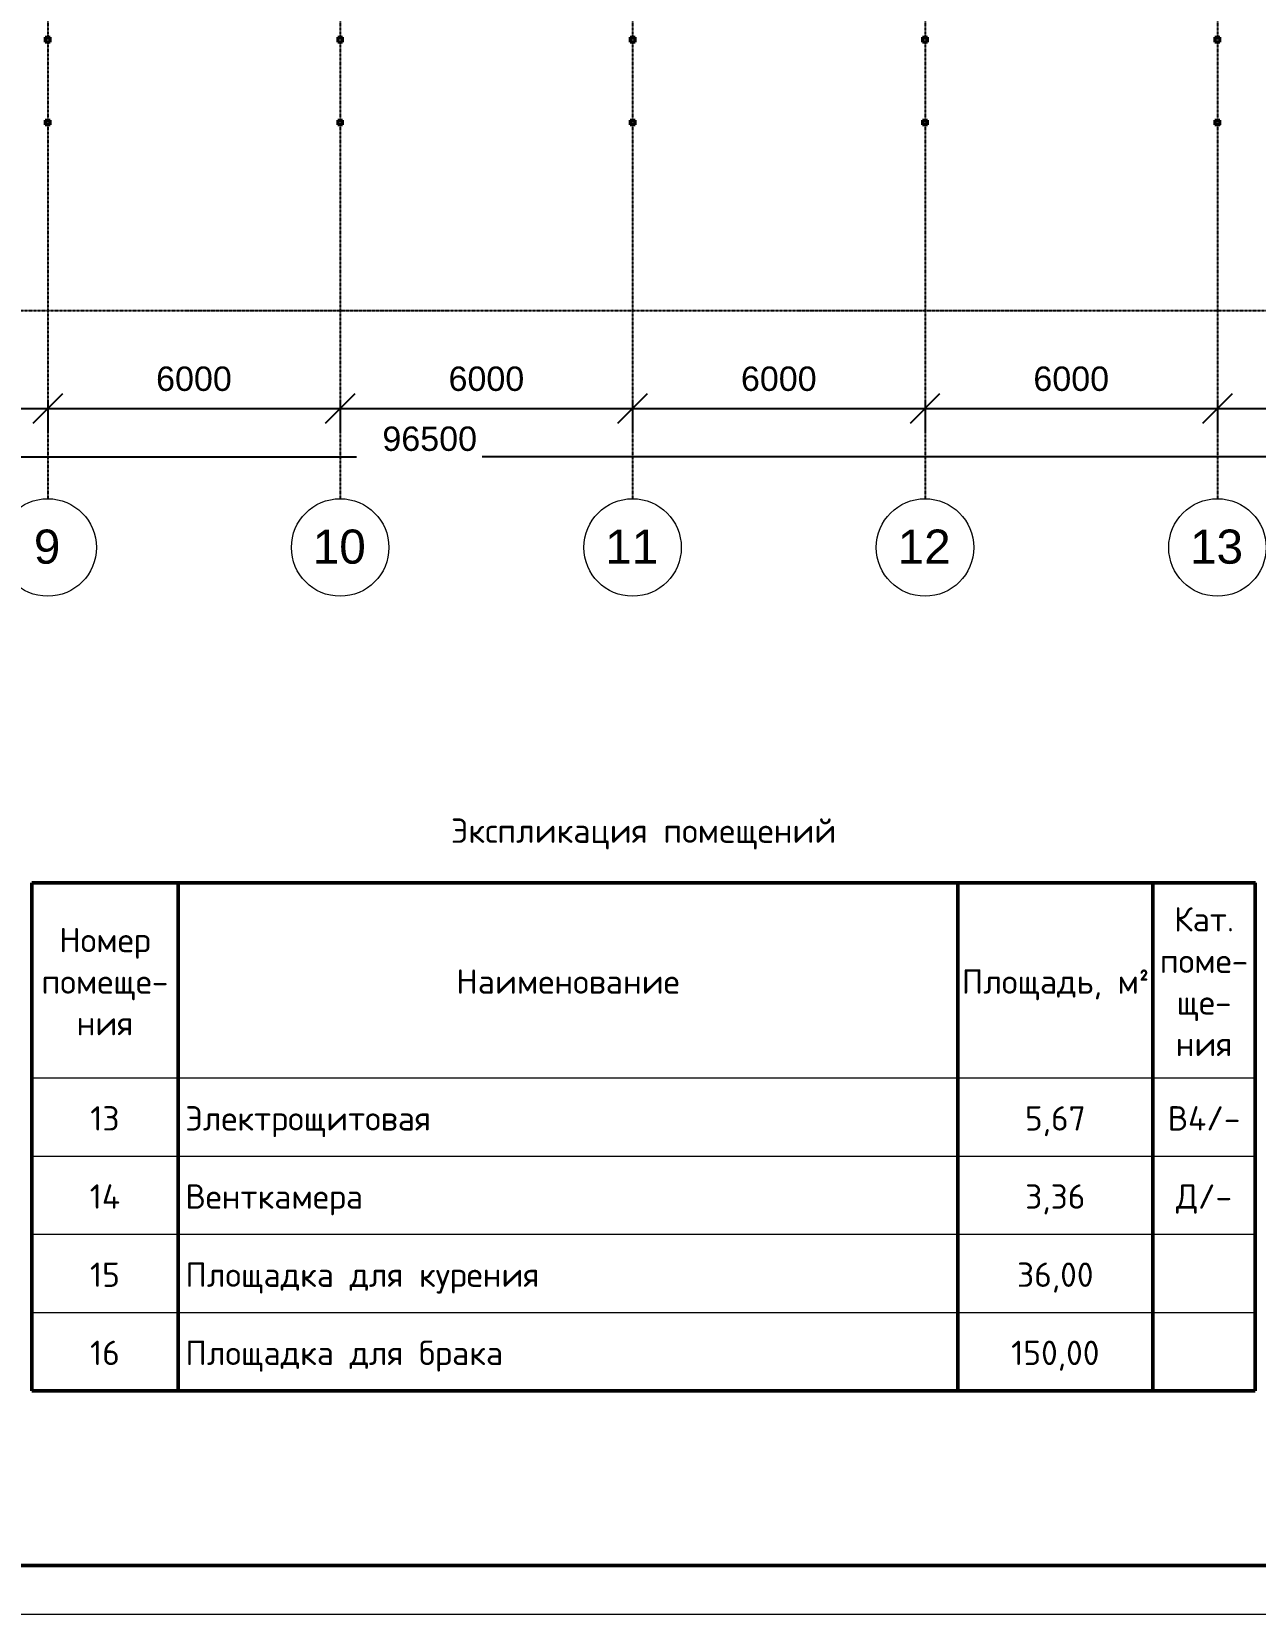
# Model space of a CAD drawing. Header units: millimetres. Extents: x 2140 to 223837, y 2113 to 170313.
# Drawn here: x 57832 to 82940, y 2113 to 34583 of the extents above; entities that cross this region are included whole.
import ezdxf

# ---------------------------------------------------------------- set-up
doc = ezdxf.new("R2010")
doc.units = ezdxf.units.MM
doc.linetypes.add('Линия сетки', pattern=[22.225, 12.7, -3.175, 3.175, -3.175])
for name, color, linetype, lineweight in [('G-ANNO-TTLB', 7, 'Continuous', 30), ('G-ANNO-TTLB-THIN', 7, 'Continuous', 20), ('Q-SPCQ', 7, 'Continuous', 18), ('S-COLS', 7, 'Continuous', 18), ('S-GRID-IDEN', 7, 'Continuous', 20)]:
    doc.layers.add(name, color=color, linetype=linetype, lineweight=lineweight)
doc.layers.add('Стены', color=7, linetype='Continuous')
doc.styles.add('Arial', font='arial.ttf')
doc.styles.add('Arial_1', font='arial.ttf', dxfattribs={"height": 500})
doc.styles.add('ISOCPEUR', font='isocpeur.ttf', dxfattribs={"height": 500})
doc.dimstyles.new('Диагональ_-_2_5_мм_Arial_-_Линия_выноски_-_Текст_сверху', dxfattribs={"dimscale": 304.8, "dimtxt": 510.1297, "dimasz": 1.968504, "dimexe": 1.574803, "dimexo": 0.984252, "dimgap": 1.148294, "dimtad": 1, "dimdec": 3, "dimrnd": 0.001, "dimdsep": 46, "dimtxsty": 'Arial_1', "dimblk1": 'OBLIQUE', "dimblk2": 'OBLIQUE', "dimsah": 1, "dimcen": 0.09, "dimdle": 1.574803, "dimazin": 2, "dimtfac": 1, "dimtdec": 4, "dimtix": 1, "dimtmove": 2, "dimatfit": 3, "dimfxl": 1, "dimtvp": 1, "dimtfill": 1, "dimtolj": 1, "dimtzin": 0, "dimarcsym": 2})
doc.dimstyles.new('Диагональ_-_2_5_мм_Arial_-_Линия_выноски_-_Текст_сверху_2', dxfattribs={"dimscale": 304.8, "dimtxt": 510.1297, "dimasz": 1.968504, "dimexe": 1.574803, "dimexo": 0.984252, "dimgap": 1.148294, "dimtad": 1, "dimdec": 3, "dimrnd": 0.001, "dimdsep": 46, "dimtxsty": 'Arial_1', "dimblk1": 'OBLIQUE', "dimblk2": 'OBLIQUE', "dimsah": 1, "dimcen": 0.09, "dimdle": 1.574803, "dimazin": 2, "dimtfac": 1, "dimtdec": 4, "dimtix": 1, "dimtmove": 0, "dimatfit": 3, "dimfxl": 1, "dimtvp": 1, "dimtfill": 1, "dimtolj": 1, "dimtzin": 0, "dimarcsym": 2})

# ---------------------------------------------------------------- blocks, each defined once
blk = doc.blocks.new('_Лист АР - А1К-736802-План на отм_ 0_000')
at = {"layer": 'G-ANNO-TTLB', "lineweight": 50}
blk.add_line((-766, -143.5), (-197, -143.5), dxfattribs=at)
at = {"layer": 'G-ANNO-TTLB-THIN'}
blk.add_line((-192, -148.5), (-786, -148.5), dxfattribs=at)
blk = doc.blocks.new('Доклевеллер 45 градусов - Доклевеллер 45 градусов-601978-В_АР_ПЭ_01 Этаж')
at = {"layer": 'Q-SPCQ', "lineweight": 9}
for p, q in [((2404, 0), (2475, 0)), ((3995, -1520), (2475, 0)), ((-2475, 0), (2404, 0)), ((-2475, 0), (-35, -2440)), ((-2404, -75), (-2404, -71)), ((-2400, -75), (-2404, -75)), ((2404, 0), (-35, -2440)), ((-35, -2440), (2404, 0)), ((1520, -3995), (3995, -1520)), ((3995, -1520), (1520, -3995)), ((1534, -4009), (4009, -1534)), ((4009, -1534), (1534, -4009)), ((4009, -1534), (3995, -1520)), ((4264, -1789), (4009, -1534)), ((4264, -1789), (1789, -4264)), ((1789, -4264), (4264, -1789)), ((4278, -1803), (1803, -4278)), ((4264, -1789), (4278, -1803)), ((1520, -3995), (-35, -2440)), ((1534, -4009), (1520, -3995)), ((1789, -4264), (1534, -4009)), ((1789, -4264), (1803, -4278))]:
    blk.add_line(p, q, dxfattribs=at)
blk = doc.blocks.new('Гнутый квадратный профиль _ТУ 36-2287-80_-Колонна - гнутый квадрат_ проф_100x4-V158-В_АР_ПЭ_01 Этаж')
at = {"layer": 'S-COLS', "lineweight": 40}
for p, q in [((50, 50), (-50, 50)), ((-50, 50), (-50, -50)), ((-46, -46), (-46, 46)), ((-46, 46), (46, 46)), ((46, 46), (46, -46)), ((50, -50), (50, 50)), ((-50, -50), (50, -50)), ((46, -46), (-46, -46))]:
    blk.add_line(p, q, dxfattribs=at)
blk = doc.blocks.new('Гнутый квадратный профиль _ТУ 36-2287-80_-Колонна - гнутый квадрат_ проф_100x4-V159-В_АР_ПЭ_01 Этаж')
at = {"layer": 'S-COLS', "lineweight": 9}
h = blk.add_hatch(dxfattribs=at)
h.set_pattern_fill('FP_133', color=256, style=0, pattern_type=2)
h.set_pattern_definition([(45, (5748.1, 51912.82), (-212.132, 212.132), [])])
h.paths.add_polyline_path([(50, -50), (50, 50), (-50, 50), (-50, -50)], flags=0)
h.paths.add_polyline_path([(46, -46), (-46, -46), (-46, 46), (46, 46)], flags=0)
at = {"layer": 'S-COLS', "lineweight": 40}
for p, q in [((50, 50), (-50, 50)), ((-50, 50), (-50, -50)), ((-46, -46), (-46, 46)), ((-46, 46), (46, 46)), ((46, 46), (46, -46)), ((50, -50), (50, 50)), ((-50, -50), (50, -50)), ((46, -46), (-46, -46))]:
    blk.add_line(p, q, dxfattribs=at)
blk = doc.blocks.new('Гнутый квадратный профиль _ТУ 36-2287-80_-Колонна - гнутый квадрат_ проф_100x4-V160-В_АР_ПЭ_01 Этаж')
at = {"layer": 'S-COLS', "lineweight": 9}
h = blk.add_hatch(dxfattribs=at)
h.set_pattern_fill('FP_134', color=256, style=0, pattern_type=2)
h.set_pattern_definition([(45, (5748.1, 50212.82), (-212.132, 212.132), [])])
h.paths.add_polyline_path([(-50, -50), (50, -50), (50, 50), (-50, 50)], flags=0)
h.paths.add_polyline_path([(-46, -46), (-46, 46), (46, 46), (46, -46), (39, -46)], flags=0)
at = {"layer": 'S-COLS', "lineweight": 40}
for p, q in [((50, 50), (-50, 50)), ((-50, 50), (-50, -50)), ((-46, -46), (-46, 46)), ((-46, 46), (46, 46)), ((46, 46), (46, -46)), ((50, -50), (50, 50)), ((-50, -50), (50, -50)), ((46, -46), (-46, -46))]:
    blk.add_line(p, q, dxfattribs=at)
blk = doc.blocks.new('Гнутый квадратный профиль _ТУ 36-2287-80_-Колонна - гнутый квадрат_ проф_100x4-V161-В_АР_ПЭ_01 Этаж')
at = {"layer": 'S-COLS', "lineweight": 9}
h = blk.add_hatch(dxfattribs=at)
h.set_pattern_fill('FP_135', color=256, style=0, pattern_type=2)
h.set_pattern_definition([(45, (-251.9, 51912.82), (-212.132, 212.132), [])])
h.paths.add_polyline_path([(50, -50), (50, 50), (-50, 50), (-50, -50)], flags=0)
h.paths.add_polyline_path([(46, -46), (-46, -46), (-46, 46), (46, 46)], flags=0)
at = {"layer": 'S-COLS', "lineweight": 40}
for p, q in [((50, 50), (-50, 50)), ((-50, 50), (-50, -50)), ((-46, -46), (-46, 46)), ((-46, 46), (46, 46)), ((46, 46), (46, -46)), ((50, -50), (50, 50)), ((-50, -50), (50, -50)), ((46, -46), (-46, -46))]:
    blk.add_line(p, q, dxfattribs=at)
blk = doc.blocks.new('Гнутый квадратный профиль _ТУ 36-2287-80_-Колонна - гнутый квадрат_ проф_100x4-V162-В_АР_ПЭ_01 Этаж')
at = {"layer": 'S-COLS', "lineweight": 9}
h = blk.add_hatch(dxfattribs=at)
h.set_pattern_fill('FP_136', color=256, style=0, pattern_type=2)
h.set_pattern_definition([(45, (-251.9, 50212.82), (-212.132, 212.132), [])])
h.paths.add_polyline_path([(50, -50), (50, 50), (-50, 50), (-50, -50)], flags=0)
h.paths.add_polyline_path([(46, -46), (-46, -46), (-46, 46), (46, 46)], flags=0)
at = {"layer": 'S-COLS', "lineweight": 40}
for p, q in [((50, 50), (-50, 50)), ((-50, 50), (-50, -50)), ((-46, -46), (-46, 46)), ((-46, 46), (46, 46)), ((46, 46), (46, -46)), ((50, -50), (50, 50)), ((-50, -50), (50, -50)), ((46, -46), (-46, -46))]:
    blk.add_line(p, q, dxfattribs=at)
blk = doc.blocks.new('Гнутый квадратный профиль _ТУ 36-2287-80_-Колонна - гнутый квадрат_ проф_100x4-V163-В_АР_ПЭ_01 Этаж')
at = {"layer": 'S-COLS', "lineweight": 9}
h = blk.add_hatch(dxfattribs=at)
h.set_pattern_fill('FP_137', color=256, style=0, pattern_type=2)
h.set_pattern_definition([(45, (-6251.9, 51912.82), (-212.132, 212.132), [])])
h.paths.add_polyline_path([(50, -50), (50, 50), (-50, 50), (-50, -50)], flags=0)
h.paths.add_polyline_path([(46, -46), (-46, -46), (-46, 46), (46, 46)], flags=0)
at = {"layer": 'S-COLS', "lineweight": 40}
for p, q in [((50, 50), (-50, 50)), ((-50, 50), (-50, -50)), ((-46, -46), (-46, 46)), ((-46, 46), (46, 46)), ((46, 46), (46, -46)), ((50, -50), (50, 50)), ((-50, -50), (50, -50)), ((46, -46), (-46, -46))]:
    blk.add_line(p, q, dxfattribs=at)
blk = doc.blocks.new('Гнутый квадратный профиль _ТУ 36-2287-80_-Колонна - гнутый квадрат_ проф_100x4-V164-В_АР_ПЭ_01 Этаж')
at = {"layer": 'S-COLS', "lineweight": 9}
h = blk.add_hatch(dxfattribs=at)
h.set_pattern_fill('FP_138', color=256, style=0, pattern_type=2)
h.set_pattern_definition([(45, (-6251.9, 50212.82), (-212.132, 212.132), [])])
h.paths.add_polyline_path([(50, -50), (50, 50), (-50, 50), (-50, -50)], flags=0)
h.paths.add_polyline_path([(46, -46), (-46, -46), (-46, 46), (46, 46)], flags=0)
at = {"layer": 'S-COLS', "lineweight": 40}
for p, q in [((50, 50), (-50, 50)), ((-50, 50), (-50, -50)), ((-46, -46), (-46, 46)), ((-46, 46), (46, 46)), ((46, 46), (46, -46)), ((50, -50), (50, 50)), ((-50, -50), (50, -50)), ((46, -46), (-46, -46))]:
    blk.add_line(p, q, dxfattribs=at)
blk = doc.blocks.new('Гнутый квадратный профиль _ТУ 36-2287-80_-Колонна - гнутый квадрат_ проф_100x4-V165-В_АР_ПЭ_01 Этаж')
at = {"layer": 'S-COLS', "lineweight": 40}
for p, q in [((50, 50), (-50, 50)), ((-50, 50), (-50, -50)), ((-46, -46), (-46, 46)), ((-46, 46), (46, 46)), ((46, 46), (46, -46)), ((50, -50), (50, 50)), ((-50, -50), (50, -50)), ((46, -46), (-46, -46))]:
    blk.add_line(p, q, dxfattribs=at)
blk = doc.blocks.new('Гнутый квадратный профиль _ТУ 36-2287-80_-Колонна - гнутый квадрат_ проф_100x4-V166-В_АР_ПЭ_01 Этаж')
at = {"layer": 'S-COLS', "lineweight": 9}
h = blk.add_hatch(dxfattribs=at)
h.set_pattern_fill('FP_139', color=256, style=0, pattern_type=2)
h.set_pattern_definition([(45, (-12251.9, 50212.82), (-212.132, 212.132), [])])
h.paths.add_polyline_path([(-50, -50), (50, -50), (50, 50), (-50, 50)], flags=0)
h.paths.add_polyline_path([(-46, -46), (-46, 46), (46, 46), (46, -46), (31, -46)], flags=0)
at = {"layer": 'S-COLS', "lineweight": 40}
for p, q in [((50, 50), (-50, 50)), ((-50, 50), (-50, -50)), ((-46, -46), (-46, 46)), ((-46, 46), (46, 46)), ((46, 46), (46, -46)), ((50, -50), (50, 50)), ((-50, -50), (50, -50)), ((46, -46), (-46, -46))]:
    blk.add_line(p, q, dxfattribs=at)
blk = doc.blocks.new('Гнутый квадратный профиль _ТУ 36-2287-80_-Колонна - гнутый квадрат_ проф_100x4-V167-В_АР_ПЭ_01 Этаж')
at = {"layer": 'S-COLS', "lineweight": 40}
for p, q in [((50, 50), (-50, 50)), ((-50, 50), (-50, -50)), ((-46, -46), (-46, 46)), ((-46, 46), (46, 46)), ((46, 46), (46, -46)), ((50, -50), (50, 50)), ((-50, -50), (50, -50)), ((46, -46), (-46, -46))]:
    blk.add_line(p, q, dxfattribs=at)
blk = doc.blocks.new('Ось сетки - Заголовок сетки - Окружность 5 мм-545732-В_АР_ПЭ_01 Этаж')
at = {"layer": 'S-GRID-IDEN'}
blk.add_circle((0, 0), 5, dxfattribs=at)
blk = doc.blocks.new('_Oblique')
at = {"color": 0, "linetype": 'ByBlock', "lineweight": -2}
blk.add_line((-0.5, -0.5), (0.5, 0.5), dxfattribs=at)
blk = doc.blocks.new('*D351')
at = {"color": 0, "lineweight": -2, "transparency": 16777216}
for p, q in [((13042, 23744), (62355, 23744)), ((13522, 23869), (13522, 23264)), ((110502, 23744), (64935, 23744)), ((110022, 23869), (110022, 23264))]:
    blk.add_line(p, q, dxfattribs=at)
at = {"layer": 'Defpoints', "color": 0, "transparency": 16777216}
for p in [(13522, 24169), (110022, 24169), (110022, 23744)]:
    blk.add_point(p, dxfattribs=at)
at = {"color": 0, "lineweight": -2, "transparency": 16777216, "xscale": 599.9999999999999, "yscale": 599.9999999999999, "zscale": 599.9999999999999, "rotation": 180}
blk.add_blockref('_Oblique', (13522, 23744), dxfattribs=at)
at = {"color": 0, "lineweight": -2, "transparency": 16777216, "xscale": 599.9999999999999, "yscale": 599.9999999999999, "zscale": 599.9999999999999}
blk.add_blockref('_Oblique', (110022, 23744), dxfattribs=at)
at = {"color": 0, "transparency": 16777216, "insert": (62888, 24369), "char_height": 500, "width": 1513.69, "attachment_point": 1, "line_spacing_factor": 0.941778, "style": 'Arial_1', "bg_fill": 3, "box_fill_scale": 1.1, "bg_fill_color": 256, "bg_fill_true_color": 13158600, "bg_fill_transparency": 0}
blk.add_mtext('\\A1;96500', dxfattribs=at)
blk = doc.blocks.new('*D359')
at = {"color": 0, "lineweight": -2, "transparency": 16777216}
for p, q in [((49542, 24741), (56502, 24741)), ((50022, 24865), (50022, 24261)), ((56022, 24865), (56022, 24261))]:
    blk.add_line(p, q, dxfattribs=at)
at = {"layer": 'Defpoints', "color": 0, "transparency": 16777216}
for p in [(50022, 25165), (56022, 25165), (56022, 24741)]:
    blk.add_point(p, dxfattribs=at)
at = {"color": 0, "lineweight": -2, "transparency": 16777216, "xscale": 599.9999999999999, "yscale": 599.9999999999999, "zscale": 599.9999999999999, "rotation": 180}
blk.add_blockref('_Oblique', (50022, 24741), dxfattribs=at)
at = {"color": 0, "lineweight": -2, "transparency": 16777216, "xscale": 599.9999999999999, "yscale": 599.9999999999999, "zscale": 599.9999999999999}
blk.add_blockref('_Oblique', (56022, 24741), dxfattribs=at)
at = {"color": 0, "transparency": 16777216, "insert": (53022, 25346), "char_height": 500, "width": 1845.88, "attachment_point": 5, "style": 'Arial_1', "bg_fill": 3, "box_fill_scale": 1.1, "bg_fill_color": 256, "bg_fill_true_color": 13158600, "bg_fill_transparency": 0}
blk.add_mtext('\\A1;6000', dxfattribs=at)
blk = doc.blocks.new('*D360')
at = {"color": 0, "lineweight": -2, "transparency": 16777216}
for p, q in [((55542, 24741), (62502, 24741)), ((56022, 24865), (56022, 24261)), ((62022, 24865), (62022, 24261))]:
    blk.add_line(p, q, dxfattribs=at)
at = {"layer": 'Defpoints', "color": 0, "transparency": 16777216}
for p in [(56022, 25165), (62022, 25165), (62022, 24741)]:
    blk.add_point(p, dxfattribs=at)
at = {"color": 0, "lineweight": -2, "transparency": 16777216, "xscale": 599.9999999999999, "yscale": 599.9999999999999, "zscale": 599.9999999999999, "rotation": 180}
blk.add_blockref('_Oblique', (56022, 24741), dxfattribs=at)
at = {"color": 0, "lineweight": -2, "transparency": 16777216, "xscale": 599.9999999999999, "yscale": 599.9999999999999, "zscale": 599.9999999999999}
blk.add_blockref('_Oblique', (62022, 24741), dxfattribs=at)
at = {"color": 0, "transparency": 16777216, "insert": (59022, 25346), "char_height": 500, "width": 1845.88, "attachment_point": 5, "style": 'Arial_1', "bg_fill": 3, "box_fill_scale": 1.1, "bg_fill_color": 256, "bg_fill_true_color": 13158600, "bg_fill_transparency": 0}
blk.add_mtext('\\A1;6000', dxfattribs=at)
blk = doc.blocks.new('*D361')
at = {"color": 0, "lineweight": -2, "transparency": 16777216}
for p, q in [((61542, 24741), (68502, 24741)), ((62022, 24865), (62022, 24261)), ((68022, 24865), (68022, 24261))]:
    blk.add_line(p, q, dxfattribs=at)
at = {"layer": 'Defpoints', "color": 0, "transparency": 16777216}
for p in [(62022, 25165), (68022, 25165), (68022, 24741)]:
    blk.add_point(p, dxfattribs=at)
at = {"color": 0, "lineweight": -2, "transparency": 16777216, "xscale": 599.9999999999999, "yscale": 599.9999999999999, "zscale": 599.9999999999999, "rotation": 180}
blk.add_blockref('_Oblique', (62022, 24741), dxfattribs=at)
at = {"color": 0, "lineweight": -2, "transparency": 16777216, "xscale": 599.9999999999999, "yscale": 599.9999999999999, "zscale": 599.9999999999999}
blk.add_blockref('_Oblique', (68022, 24741), dxfattribs=at)
at = {"color": 0, "transparency": 16777216, "insert": (65022, 25346), "char_height": 500, "width": 1845.88, "attachment_point": 5, "style": 'Arial_1', "bg_fill": 3, "box_fill_scale": 1.1, "bg_fill_color": 256, "bg_fill_true_color": 13158600, "bg_fill_transparency": 0}
blk.add_mtext('\\A1;6000', dxfattribs=at)
blk = doc.blocks.new('*D362')
at = {"color": 0, "lineweight": -2, "transparency": 16777216}
for p, q in [((67542, 24741), (74502, 24741)), ((68022, 24865), (68022, 24261)), ((74022, 24865), (74022, 24261))]:
    blk.add_line(p, q, dxfattribs=at)
at = {"layer": 'Defpoints', "color": 0, "transparency": 16777216}
for p in [(68022, 25165), (74022, 25165), (74022, 24741)]:
    blk.add_point(p, dxfattribs=at)
at = {"color": 0, "lineweight": -2, "transparency": 16777216, "xscale": 599.9999999999999, "yscale": 599.9999999999999, "zscale": 599.9999999999999, "rotation": 180}
blk.add_blockref('_Oblique', (68022, 24741), dxfattribs=at)
at = {"color": 0, "lineweight": -2, "transparency": 16777216, "xscale": 599.9999999999999, "yscale": 599.9999999999999, "zscale": 599.9999999999999}
blk.add_blockref('_Oblique', (74022, 24741), dxfattribs=at)
at = {"color": 0, "transparency": 16777216, "insert": (71022, 25346), "char_height": 500, "width": 1845.88, "attachment_point": 5, "style": 'Arial_1', "bg_fill": 3, "box_fill_scale": 1.1, "bg_fill_color": 256, "bg_fill_true_color": 13158600, "bg_fill_transparency": 0}
blk.add_mtext('\\A1;6000', dxfattribs=at)
blk = doc.blocks.new('*D363')
at = {"color": 0, "lineweight": -2, "transparency": 16777216}
for p, q in [((73542, 24741), (80502, 24741)), ((74022, 24865), (74022, 24261)), ((80022, 24865), (80022, 24261))]:
    blk.add_line(p, q, dxfattribs=at)
at = {"layer": 'Defpoints', "color": 0, "transparency": 16777216}
for p in [(74022, 25165), (80022, 25165), (80022, 24741)]:
    blk.add_point(p, dxfattribs=at)
at = {"color": 0, "lineweight": -2, "transparency": 16777216, "xscale": 599.9999999999999, "yscale": 599.9999999999999, "zscale": 599.9999999999999, "rotation": 180}
blk.add_blockref('_Oblique', (74022, 24741), dxfattribs=at)
at = {"color": 0, "lineweight": -2, "transparency": 16777216, "xscale": 599.9999999999999, "yscale": 599.9999999999999, "zscale": 599.9999999999999}
blk.add_blockref('_Oblique', (80022, 24741), dxfattribs=at)
at = {"color": 0, "transparency": 16777216, "insert": (77022, 25346), "char_height": 500, "width": 1845.88, "attachment_point": 5, "style": 'Arial_1', "bg_fill": 3, "box_fill_scale": 1.1, "bg_fill_color": 256, "bg_fill_true_color": 13158600, "bg_fill_transparency": 0}
blk.add_mtext('\\A1;6000', dxfattribs=at)
blk = doc.blocks.new('*D364')
at = {"color": 0, "lineweight": -2, "transparency": 16777216}
for p, q in [((79542, 24741), (86502, 24741)), ((80022, 24865), (80022, 24261)), ((86022, 24865), (86022, 24261))]:
    blk.add_line(p, q, dxfattribs=at)
at = {"layer": 'Defpoints', "color": 0, "transparency": 16777216}
for p in [(80022, 25165), (86022, 25165), (86022, 24741)]:
    blk.add_point(p, dxfattribs=at)
at = {"color": 0, "lineweight": -2, "transparency": 16777216, "xscale": 599.9999999999999, "yscale": 599.9999999999999, "zscale": 599.9999999999999, "rotation": 180}
blk.add_blockref('_Oblique', (80022, 24741), dxfattribs=at)
at = {"color": 0, "lineweight": -2, "transparency": 16777216, "xscale": 599.9999999999999, "yscale": 599.9999999999999, "zscale": 599.9999999999999}
blk.add_blockref('_Oblique', (86022, 24741), dxfattribs=at)
at = {"color": 0, "transparency": 16777216, "insert": (83022, 25346), "char_height": 500, "width": 1845.88, "attachment_point": 5, "style": 'Arial_1', "bg_fill": 3, "box_fill_scale": 1.1, "bg_fill_color": 256, "bg_fill_true_color": 13158600, "bg_fill_transparency": 0}
blk.add_mtext('\\A1;6000', dxfattribs=at)
blk = doc.blocks.new('Помещение')
at = {"color": 9, "linetype": 'Линия сетки', "true_color": 0xc7c8ca}
for p, q in [((56021.9036, 162172.4828), (56021.9036, 22887.2413)), ((62021.9036, 162172.4828), (62021.9036, 22887.2413)), ((68021.9036, 162172.4828), (68021.9036, 22887.2413)), ((74021.9036, 162172.4828), (74021.9036, 22887.2413)), ((80021.9036, 162172.4828), (80021.9036, 22887.2413)), ((113992.9741, 26744.9347), (7061.0864, 26744.9347))]:
    blk.add_line(p, q, dxfattribs=at)
at = {"color": 7, "lineweight": 50}
for p, q in [((55695.2445, 15009.2034), (55695.2445, 11000)), ((55695.2445, 15009.2034), (80800, 15009.2034)), ((58695.2445, 15009.2034), (58695.2445, 11000)), ((74695.2445, 15009.2034), (74695.2445, 11000)), ((78695.2445, 15009.2034), (78695.2445, 11000)), ((80798.3183, 15009.2034), (80798.3183, 4585.2746)), ((55695.2445, 11000), (55695.2445, 9396.3186)), ((58695.2445, 11000), (58695.2445, 9396.3186)), ((74695.2445, 11000), (74695.2445, 9396.3186)), ((78695.2445, 11000), (78695.2445, 9396.3186)), ((55695.2445, 9396.3186), (55695.2445, 7792.6373)), ((58695.2445, 9396.3186), (58695.2445, 7792.6373)), ((74695.2445, 9396.3186), (74695.2445, 7792.6373)), ((78695.2445, 9396.3186), (78695.2445, 7792.6373)), ((55695.2445, 7792.6373), (55695.2445, 6188.9559)), ((58695.2445, 7792.6373), (58695.2445, 6188.9559)), ((74695.2445, 7792.6373), (74695.2445, 6188.9559)), ((78695.2445, 7792.6373), (78695.2445, 6188.9559)), ((55695.2445, 6188.9559), (55695.2445, 4585.2746)), ((58695.2445, 6188.9559), (58695.2445, 4585.2746)), ((74695.2445, 6188.9559), (74695.2445, 4585.2746)), ((78695.2445, 6188.9559), (78695.2445, 4585.2746)), ((58695.2445, 4585.2746), (55695.2445, 4585.2746)), ((74695.2445, 4585.2746), (58695.2445, 4585.2746)), ((78695.2445, 4585.2746), (74695.2445, 4585.2746)), ((80798.3183, 4585.2746), (78695.2445, 4585.2746))]:
    blk.add_line(p, q, dxfattribs=at)
at = {"color": 7, "lineweight": 20}
for p, q in [((80800, 15009.2034), (80800, 11000)), ((58695.2445, 11000), (55695.2445, 11000)), ((74695.2445, 11000), (58695.2445, 11000)), ((78695.2445, 11000), (74695.2445, 11000)), ((80798.3183, 11000), (78695.2445, 11000)), ((58695.2445, 9396.3186), (55695.2445, 9396.3186)), ((74695.2445, 9396.3186), (58695.2445, 9396.3186)), ((78695.2445, 9396.3186), (74695.2445, 9396.3186)), ((80798.3183, 9396.3186), (78695.2445, 9396.3186)), ((58695.2445, 7792.6373), (55695.2445, 7792.6373)), ((74695.2445, 7792.6373), (58695.2445, 7792.6373)), ((78695.2445, 7792.6373), (74695.2445, 7792.6373)), ((80798.3183, 7792.6373), (78695.2445, 7792.6373)), ((58695.2445, 6188.9559), (55695.2445, 6188.9559)), ((74695.2445, 6188.9559), (58695.2445, 6188.9559)), ((78695.2445, 6188.9559), (74695.2445, 6188.9559)), ((80798.3183, 6188.9559), (78695.2445, 6188.9559))]:
    blk.add_line(p, q, dxfattribs=at)
at = {"lineweight": 9, "xscale": 200, "yscale": 200, "zscale": 200}
blk.add_blockref('_Лист АР - А1К-736802-План на отм_ 0_000', (157200, 29700), dxfattribs=at)
for name, p in [('Доклевеллер 45 градусов - Доклевеллер 45 градусов-601978-В_АР_ПЭ_01 Этаж', (83057.259, 33244.9347)), ('Гнутый квадратный профиль _ТУ 36-2287-80_-Колонна - гнутый квадрат_ проф_100x4-V159-В_АР_ПЭ_01 Этаж', (56021.9036, 32304.9347)), ('Гнутый квадратный профиль _ТУ 36-2287-80_-Колонна - гнутый квадрат_ проф_100x4-V161-В_АР_ПЭ_01 Этаж', (62021.9036, 32304.9347)), ('Гнутый квадратный профиль _ТУ 36-2287-80_-Колонна - гнутый квадрат_ проф_100x4-V163-В_АР_ПЭ_01 Этаж', (68021.9036, 32304.9347)), ('Гнутый квадратный профиль _ТУ 36-2287-80_-Колонна - гнутый квадрат_ проф_100x4-V165-В_АР_ПЭ_01 Этаж', (74021.9036, 32304.9347)), ('Гнутый квадратный профиль _ТУ 36-2287-80_-Колонна - гнутый квадрат_ проф_100x4-V167-В_АР_ПЭ_01 Этаж', (80021.9036, 32304.9347)), ('Гнутый квадратный профиль _ТУ 36-2287-80_-Колонна - гнутый квадрат_ проф_100x4-V158-В_АР_ПЭ_01 Этаж', (56021.9036, 30604.9347)), ('Гнутый квадратный профиль _ТУ 36-2287-80_-Колонна - гнутый квадрат_ проф_100x4-V160-В_АР_ПЭ_01 Этаж', (62021.9036, 30604.9347)), ('Гнутый квадратный профиль _ТУ 36-2287-80_-Колонна - гнутый квадрат_ проф_100x4-V162-В_АР_ПЭ_01 Этаж', (68021.9036, 30604.9347)), ('Гнутый квадратный профиль _ТУ 36-2287-80_-Колонна - гнутый квадрат_ проф_100x4-V164-В_АР_ПЭ_01 Этаж', (74021.9036, 30604.9347)), ('Гнутый квадратный профиль _ТУ 36-2287-80_-Колонна - гнутый квадрат_ проф_100x4-V166-В_АР_ПЭ_01 Этаж', (80021.9036, 30604.9347))]:
    blk.add_blockref(name, p)
at = {"lineweight": 20, "xscale": 199.9999999999999, "yscale": 199.9999999999999, "zscale": 199.9999999999999, "rotation": 180}
for p in [(56021.9036, 21887.2413), (62021.9036, 21887.2413), (68021.9036, 21887.2413), (74021.9036, 21887.2413), (80021.9036, 21887.2413)]:
    blk.add_blockref('Ось сетки - Заголовок сетки - Окружность 5 мм-545732-В_АР_ПЭ_01 Этаж', p, dxfattribs=at)
at = {"char_height": 700, "attachment_point": 1, "style": 'Arial'}
for s, insert, width in [('\\fArial|b0|i0|c204|p34|;9', (55737.1478, 22255.0462), 673.4175), ('10', (61460.1478, 22255.0462), 1346.835), ('11', (67460.1478, 22255.0462), 1346.835), ('12', (73460.1478, 22255.0462), 1346.835), ('13', (79460.1478, 22255.0462), 1346.835)]:
    blk.add_mtext(s, dxfattribs=dict(at, insert=insert, width=width))
at = {"char_height": 500, "line_spacing_factor": 1.022761, "style": 'ISOCPEUR'}
for s, insert, width, attachment_point in [('Экспликация помещений', (68247.6223, 16327.3726), 11200.872055, 2), ('Кат.\\Pпоме-\\Pще-\\Pния', (79746.7814, 14510.3167), 1924.893838, 2), ('Номер\\Pпомеще-\\Pния', (57195.2445, 14084.1663), 2836.050483, 2), ('Наименование', (66695.2445, 13231.8654), 4706.636971, 2), ('Площадь, м\\fGOST Common|b0|i0|c238|p34|;\\W.9;²', (76695.2445, 13231.8654), 4018.743875, 2), ('13', (57195.2445, 10425.4231), 645.654046, 2), ('Электрощитовая', (58845.2445, 10425.4231), 5726.408315, 1), ('5,67', (76695.2445, 10425.4231), 1309.410542, 2), ('В4/-', (79746.7814, 10425.4231), 1605.08389, 2), ('14', (57195.2445, 8821.7417), 699.961396, 2), ('Венткамера', (58845.2445, 8821.7417), 4067.017075, 1), ('3,36', (76695.2445, 8821.7417), 1309.410542, 2), ('Д/-', (79746.7814, 8821.7417), 1230.966592, 2), ('15', (57195.2445, 7218.0604), 645.654046, 2), ('Площадка для курения', (58845.2445, 7218.0604), 7434.072754, 1), ('36,00', (76695.2445, 7218.0604), 1683.52784, 2), ('16', (57195.2445, 5614.379), 645.654046, 2), ('Площадка для брака', (58845.2445, 5614.379), 6794.452858, 1), ('150,00', (76695.2445, 5614.379), 1955.064588, 2)]:
    blk.add_mtext(s, dxfattribs=dict(at, insert=insert, width=width, attachment_point=attachment_point))
dim = blk.add_linear_dim(base=(110021.9036, 23744.3367), p1=(13521.9036, 24168.6007), p2=(110021.9036, 24168.6007), dimstyle='Диагональ_-_2_5_мм_Arial_-_Линия_выноски_-_Текст_сверху', override={"dimpost": '<>', "dimfxl": 96500})
dim.commit()
dim.dimension.update_dxf_attribs({"geometry": '*D351', "text_midpoint": (63645.0695, 24036.0904), "dimtype": 128})
dim = blk.add_linear_dim(base=(56021.9036, 24740.754), p1=(50021.9036, 25165.018), p2=(56021.9036, 25165.018), dimstyle='Диагональ_-_2_5_мм_Arial_-_Линия_выноски_-_Текст_сверху_2', override={"dimpost": '<>', "dimfxl": 6000})
dim.commit()
dim.dimension.update_dxf_attribs({"geometry": '*D359', "text_midpoint": (53021.9036, 25346.0405)})
dim = blk.add_linear_dim(base=(62021.9036, 24740.754), p1=(56021.9036, 25165.018), p2=(62021.9036, 25165.018), dimstyle='Диагональ_-_2_5_мм_Arial_-_Линия_выноски_-_Текст_сверху_2', override={"dimpost": '<>', "dimfxl": 6000})
dim.commit()
dim.dimension.update_dxf_attribs({"geometry": '*D360', "text_midpoint": (59021.9036, 25346.0405)})
dim = blk.add_linear_dim(base=(68021.9036, 24740.754), p1=(62021.9036, 25165.018), p2=(68021.9036, 25165.018), dimstyle='Диагональ_-_2_5_мм_Arial_-_Линия_выноски_-_Текст_сверху_2', override={"dimpost": '<>', "dimfxl": 6000})
dim.commit()
dim.dimension.update_dxf_attribs({"geometry": '*D361', "text_midpoint": (65021.9036, 25346.0405)})
dim = blk.add_linear_dim(base=(74021.9036, 24740.754), p1=(68021.9036, 25165.018), p2=(74021.9036, 25165.018), dimstyle='Диагональ_-_2_5_мм_Arial_-_Линия_выноски_-_Текст_сверху_2', override={"dimpost": '<>', "dimfxl": 6000})
dim.commit()
dim.dimension.update_dxf_attribs({"geometry": '*D362', "text_midpoint": (71021.9036, 25346.0405)})
dim = blk.add_linear_dim(base=(80021.9036, 24740.754), p1=(74021.9036, 25165.018), p2=(80021.9036, 25165.018), dimstyle='Диагональ_-_2_5_мм_Arial_-_Линия_выноски_-_Текст_сверху_2', override={"dimpost": '<>', "dimfxl": 6000})
dim.commit()
dim.dimension.update_dxf_attribs({"geometry": '*D363', "text_midpoint": (77021.9036, 25346.0405)})
dim = blk.add_linear_dim(base=(86021.9036, 24740.754), p1=(80021.9036, 25165.018), p2=(86021.9036, 25165.018), dimstyle='Диагональ_-_2_5_мм_Arial_-_Линия_выноски_-_Текст_сверху_2', override={"dimpost": '<>', "dimfxl": 6000})
dim.commit()
dim.dimension.update_dxf_attribs({"geometry": '*D364', "text_midpoint": (83021.9036, 25346.0405)})

msp = doc.modelspace()

# ---------------------------------------------------------------- block references
at = {"layer": 'Стены'}
msp.add_blockref('Помещение', (2139.8, 2112.9), dxfattribs=at)

doc.saveas('drawing.dxf')
